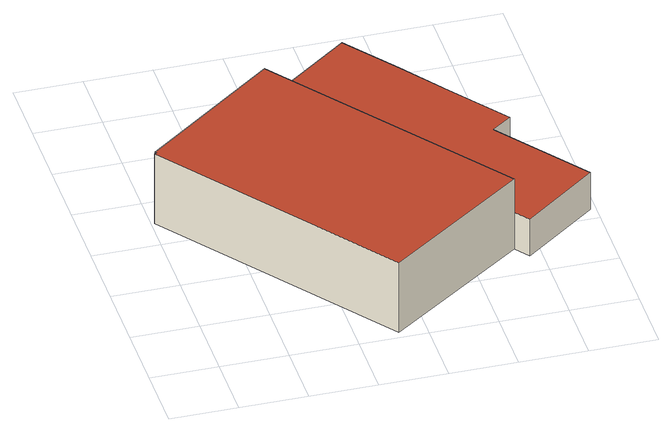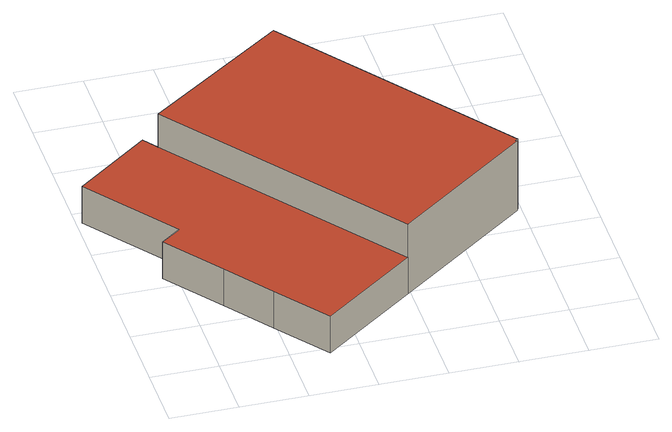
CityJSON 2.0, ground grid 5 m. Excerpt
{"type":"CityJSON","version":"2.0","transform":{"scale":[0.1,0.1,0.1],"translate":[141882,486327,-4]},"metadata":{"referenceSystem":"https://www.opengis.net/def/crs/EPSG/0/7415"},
"CityObjects":{
"building1":{"type":"Building","attributes":{"b3_dak_type":"multiple horizontal","b3_extrusie":0,"b3_h_dak_50p":2.53,"b3_h_dak_70p":2.57,"b3_h_dak_max":2.91,"b3_h_dak_min":-0.364,"b3_h_maaiveld":-3.32,"b3_is_glas_dak":false,"b3_kas_warenhuis":false,"b3_mutatie_AHN3_AHN4":false,"b3_mutatie_AHN4_AHN5":false,"b3_n_vlakken":2,"b3_opp_buitenmuur":466.43,"b3_opp_dak_plat":455.81,"b3_opp_dak_schuin":0,"b3_opp_grond":456.56,"b3_opp_scheidingsmuur":0,"b3_rmse_lod12":1.73,"b3_rmse_lod13":1.73,"b3_rmse_lod22":0.0974,"b3_succes":true,"b3_t_run":703,"b3_val3dity_lod12":"[]","b3_val3dity_lod13":"[]","b3_val3dity_lod22":"[]","b3_volume_lod12":2687.22,"b3_volume_lod13":2687.22,"b3_volume_lod22":2183.25,"geconstateerd":false,"oorspronkelijkbouwjaar":1988,"rf_force_lod11":false,"status":"Pand in gebruik"},"children":["building1-1"]},
"building1-1":{"type":"BuildingPart","parents":["building1"],"geometry":[{"type":"Solid","lod":"2.2","boundaries":[[[[0,1,2,3,4,5,6,7,8,9,10,11,12]],[[13,9,8,14]],[[14,8,7,15]],[[16,10,9,13]],[[15,7,6,17]],[[18,19,20,21]],[[17,6,5,22]],[[22,5,4,20]],[[23,0,12,19,18]],[[19,12,11,24]],[[24,11,10,16]],[[25,2,1,26]],[[27,3,2,25]],[[21,20,4,3,27]],[[26,1,0,23]],[[24,16,13,14,15,17,22,20,19]],[[26,23,18,21,27,25]]]],"semantics":{"surfaces":[{"type":"GroundSurface"},{"type":"WallSurface","on_footprint_edge":true},{"type":"WallSurface","on_footprint_edge":false},{"type":"RoofSurface","b3_azimut":200.73,"b3_h_dak_50p":-0.187,"b3_h_dak_70p":-0.186,"b3_h_dak_max":2.61,"b3_h_dak_min":-0.194,"b3_hellingshoek":0.037},{"type":"RoofSurface","b3_azimut":221.78,"b3_h_dak_50p":2.6,"b3_h_dak_70p":2.6,"b3_h_dak_max":2.61,"b3_h_dak_min":2.59,"b3_hellingshoek":0.0626}],"values":[[0,1,1,1,1,2,1,1,1,1,1,1,1,1,1,3,4]]}}]}
},
"vertices":[
[130,6,7],[2,175,7],[4,176,7],[3,177,7],[102,252,7],[172,305,7],[202,266,7],[228,231,7],[260,189,7],[245,178,7],[296,111,7],[241,69,7],[233,80,7],[245,178,38],[260,189,38],[228,231,38],[296,111,38],[202,266,38],[233,80,66],[233,80,38],[102,252,38],[102,252,66],[172,305,38],[130,6,66],[241,69,38],[4,176,66],[2,175,66],[3,177,66]
]}
